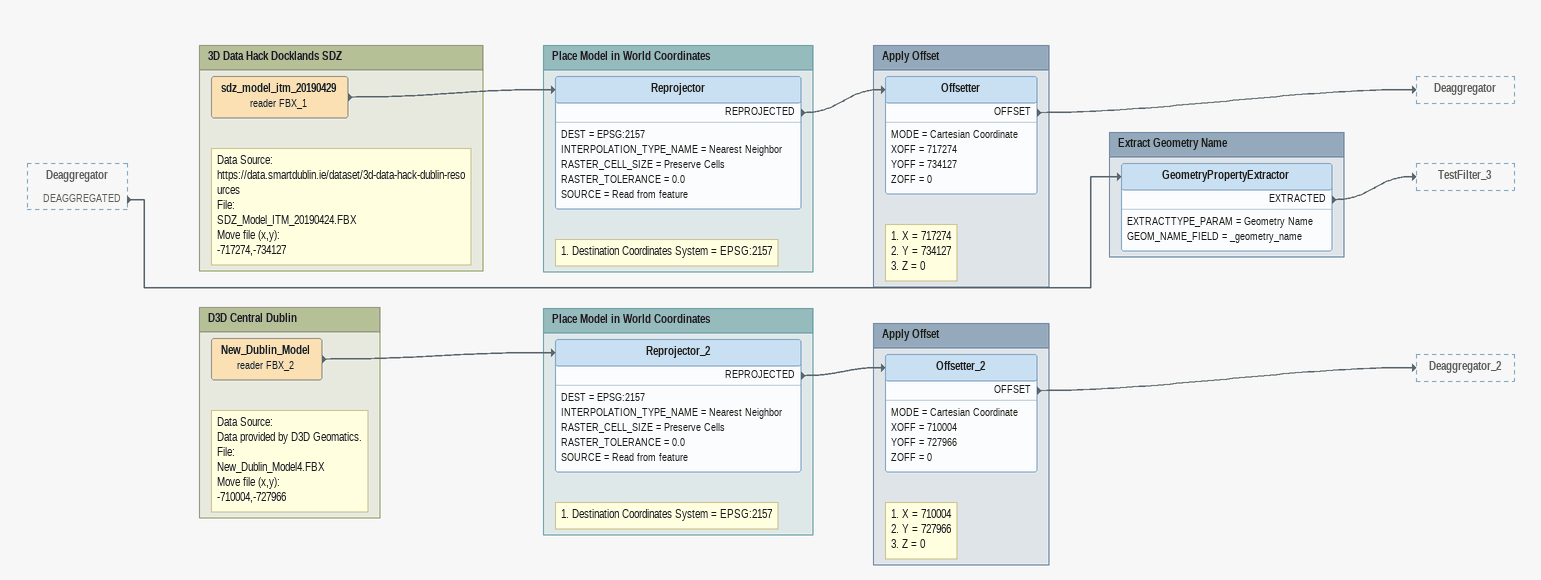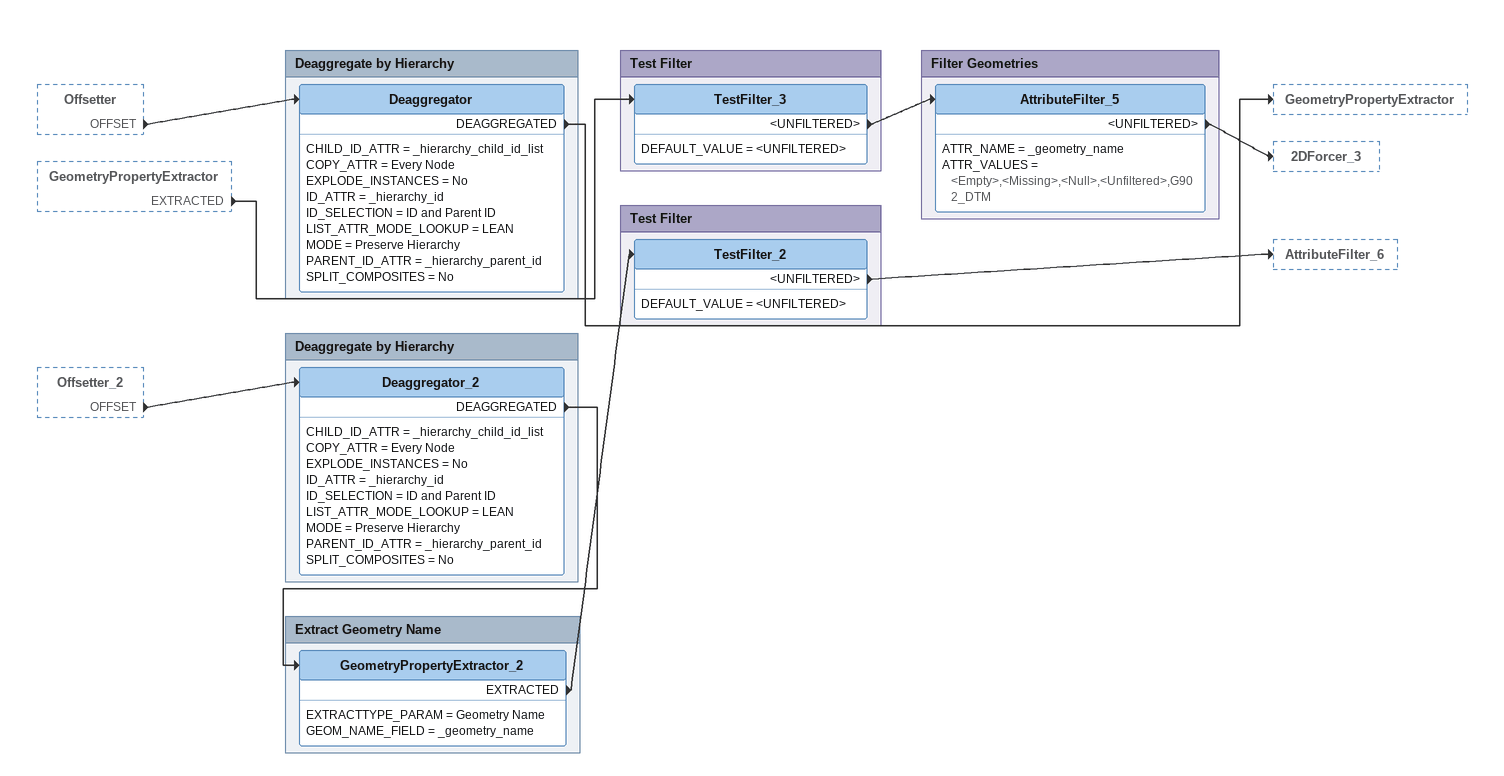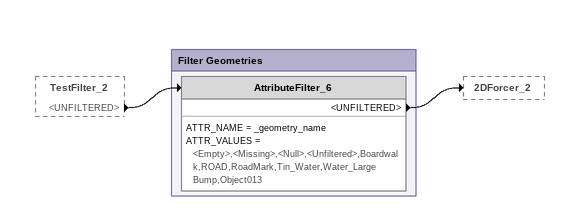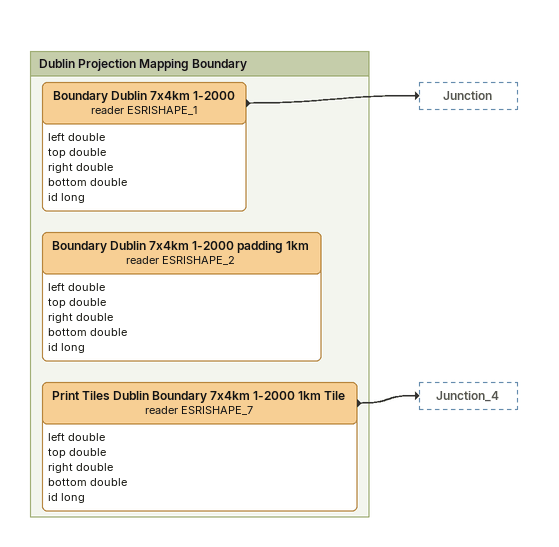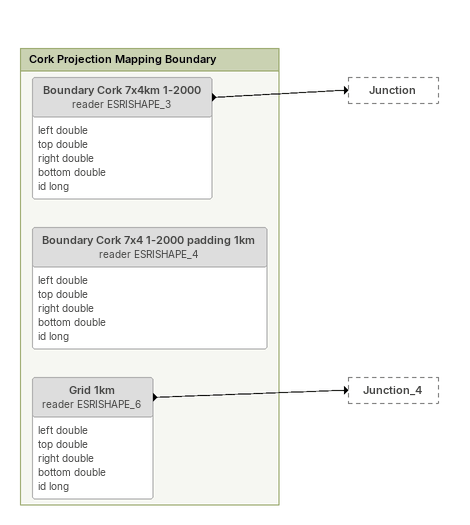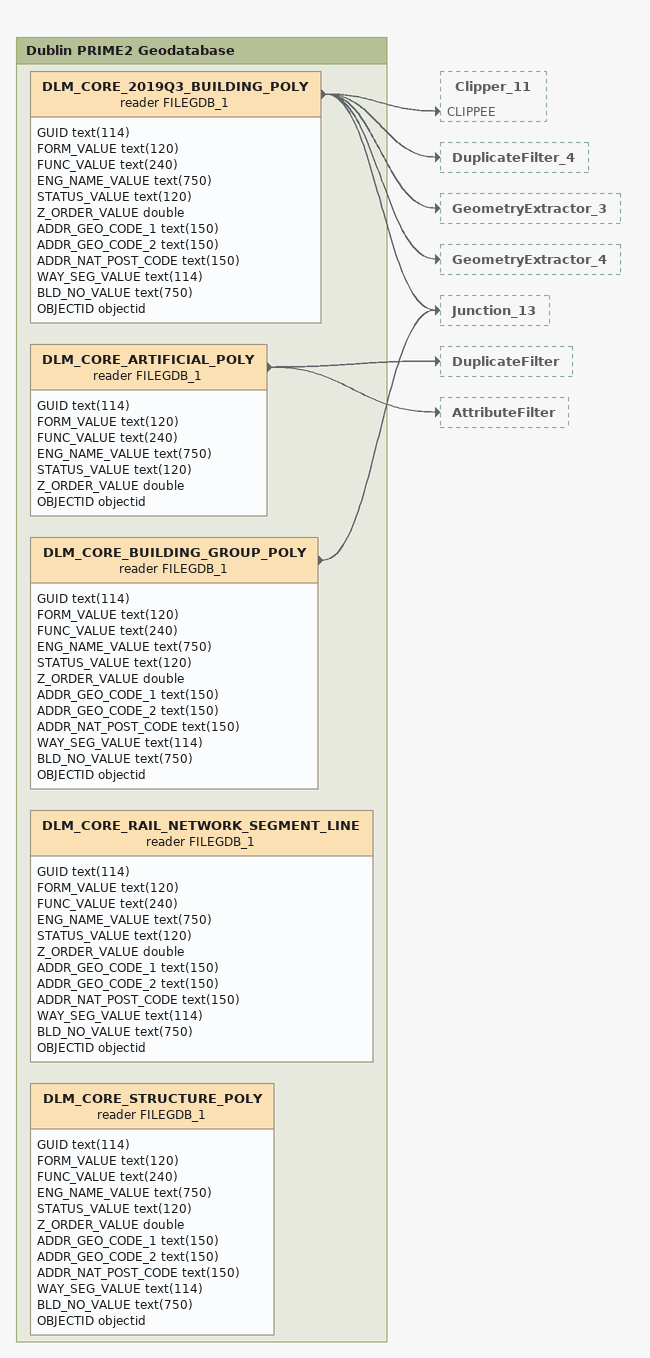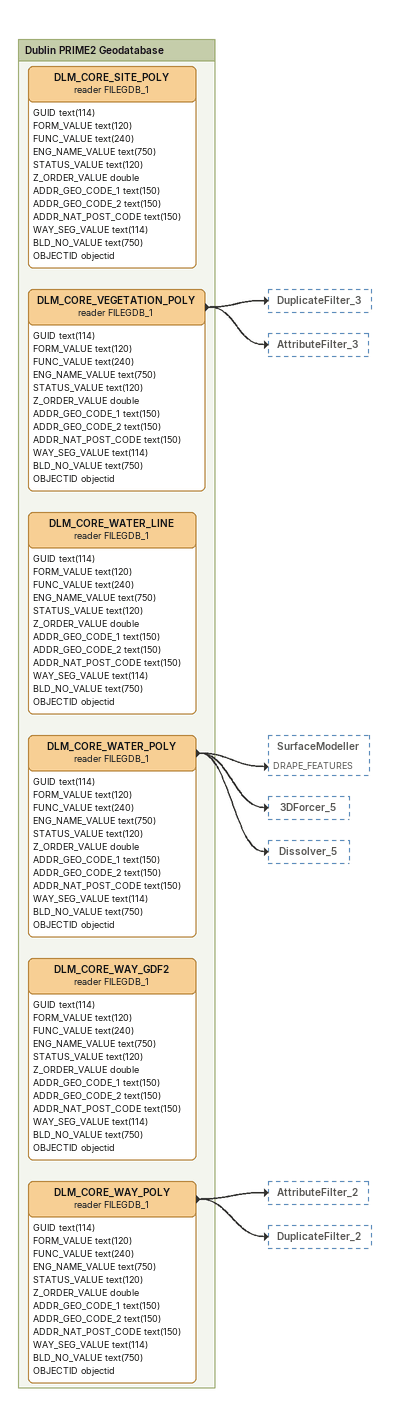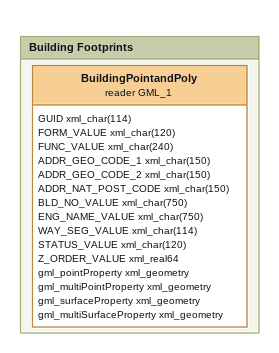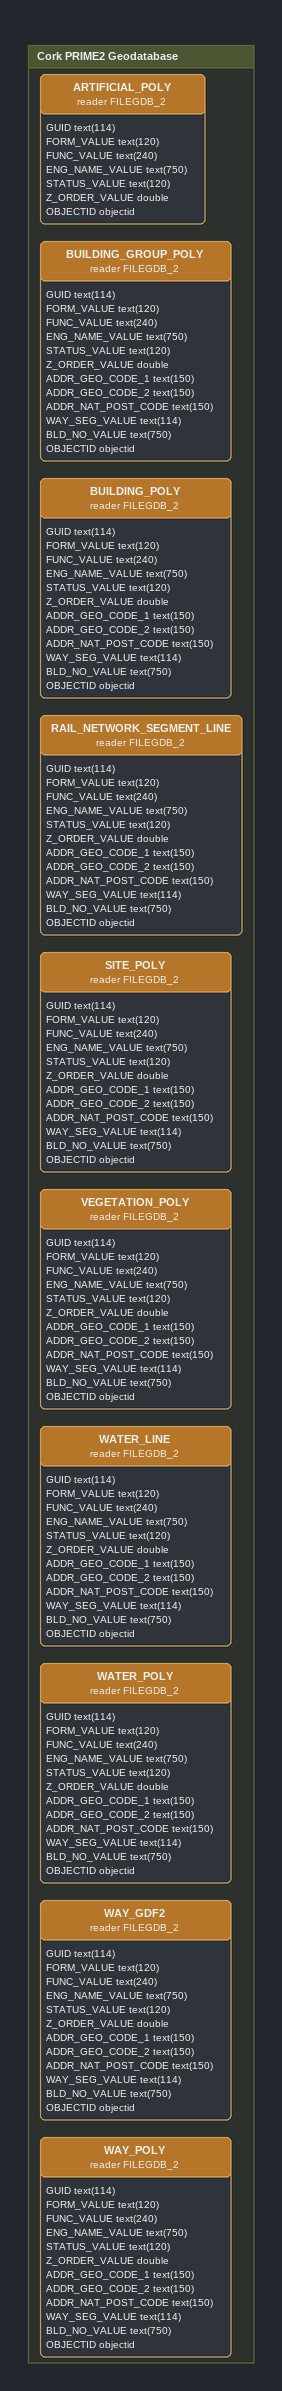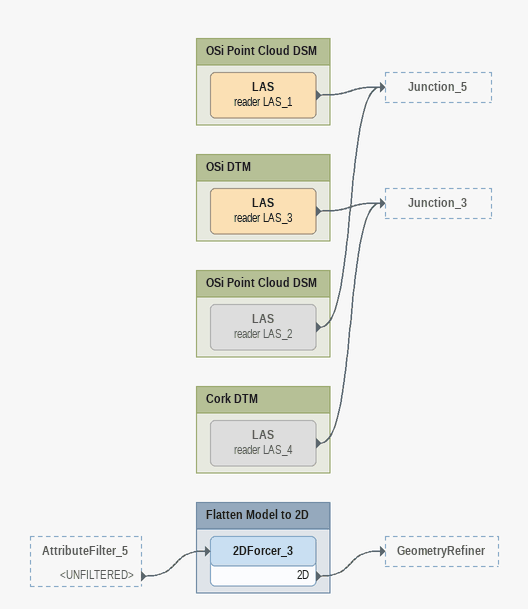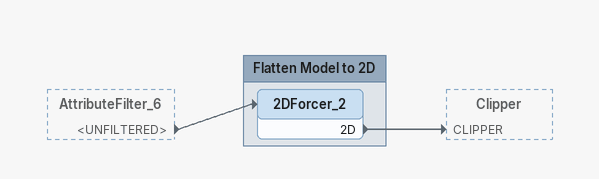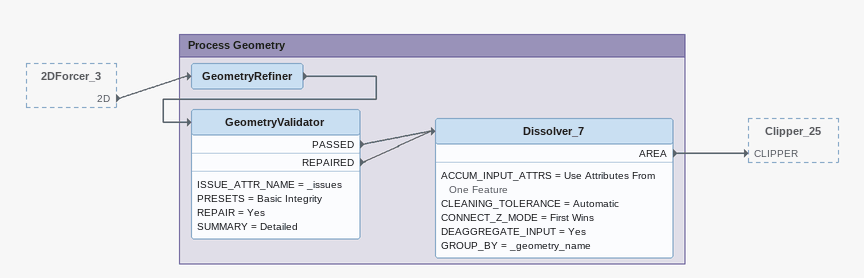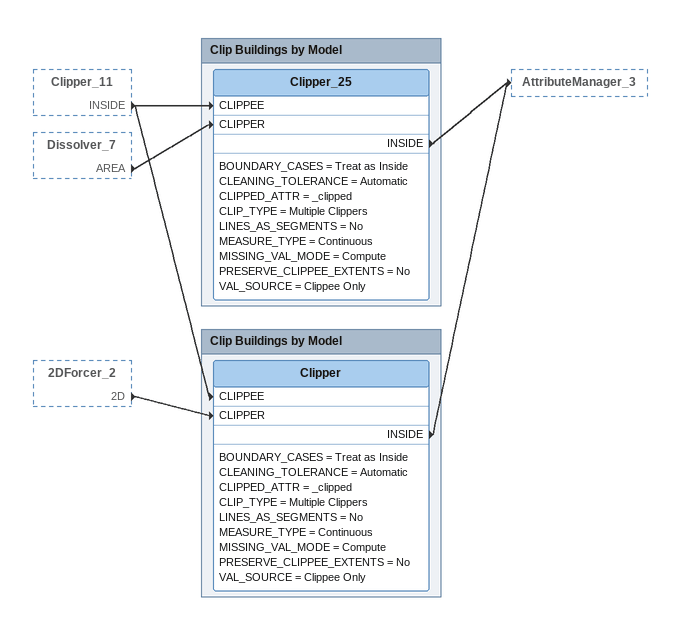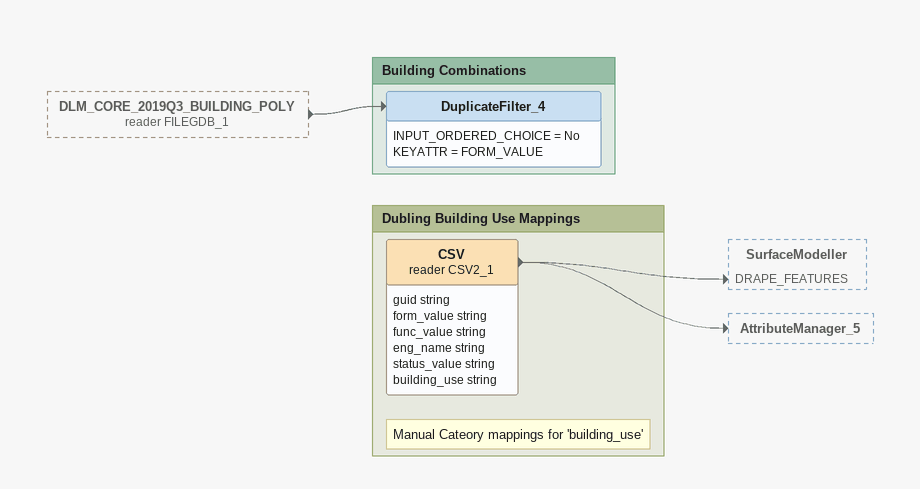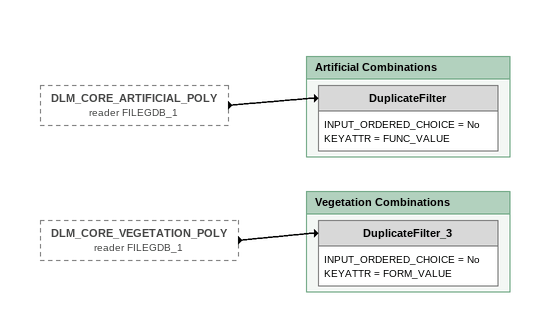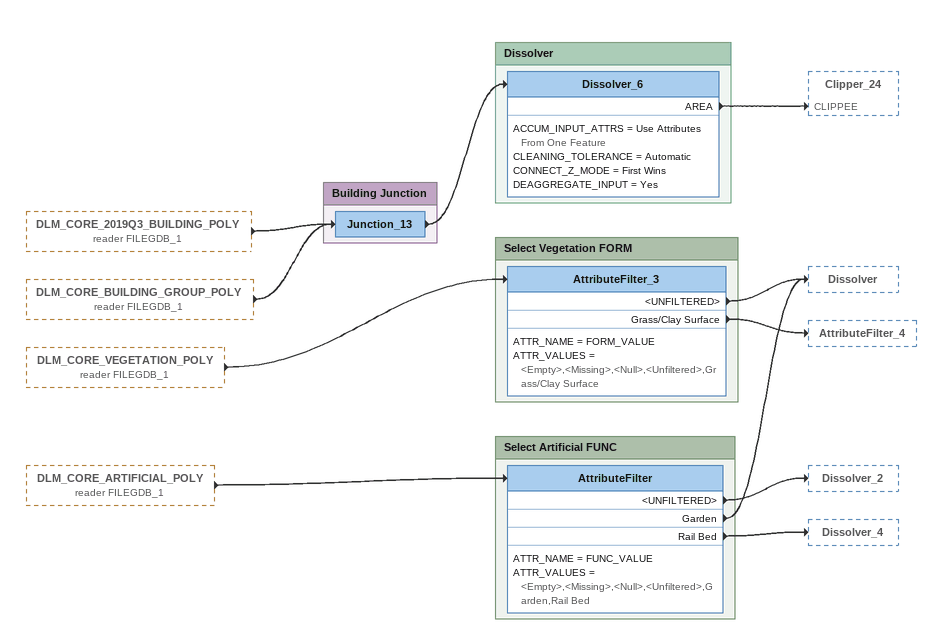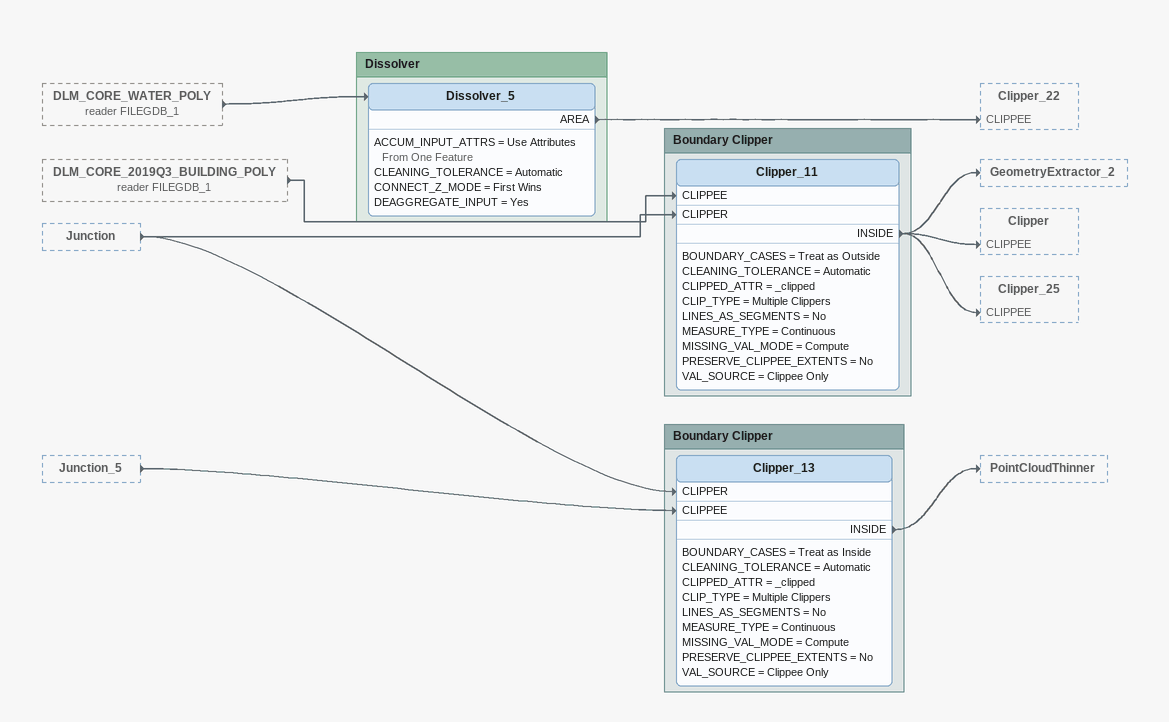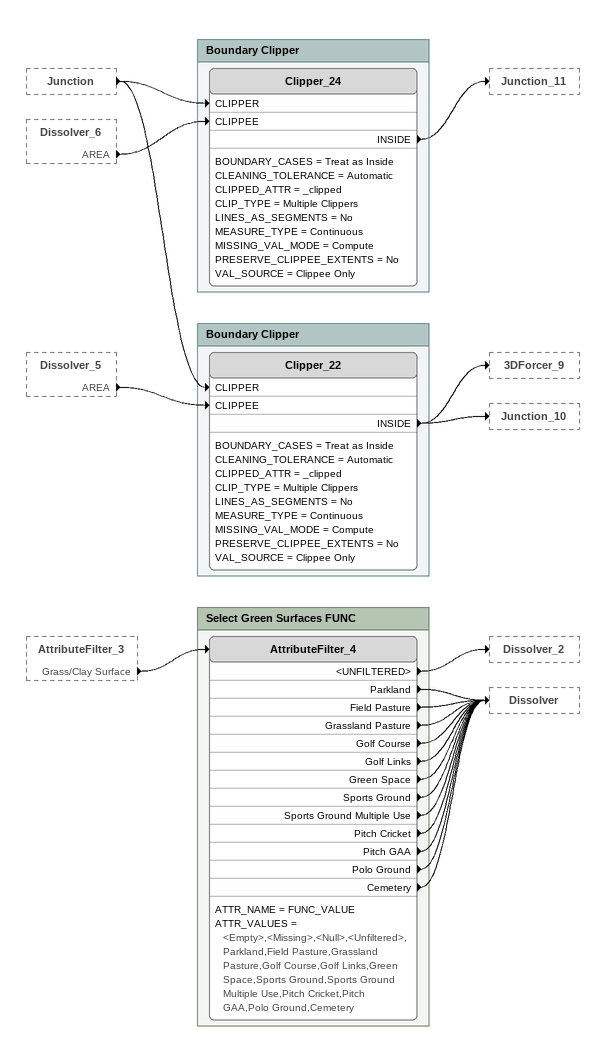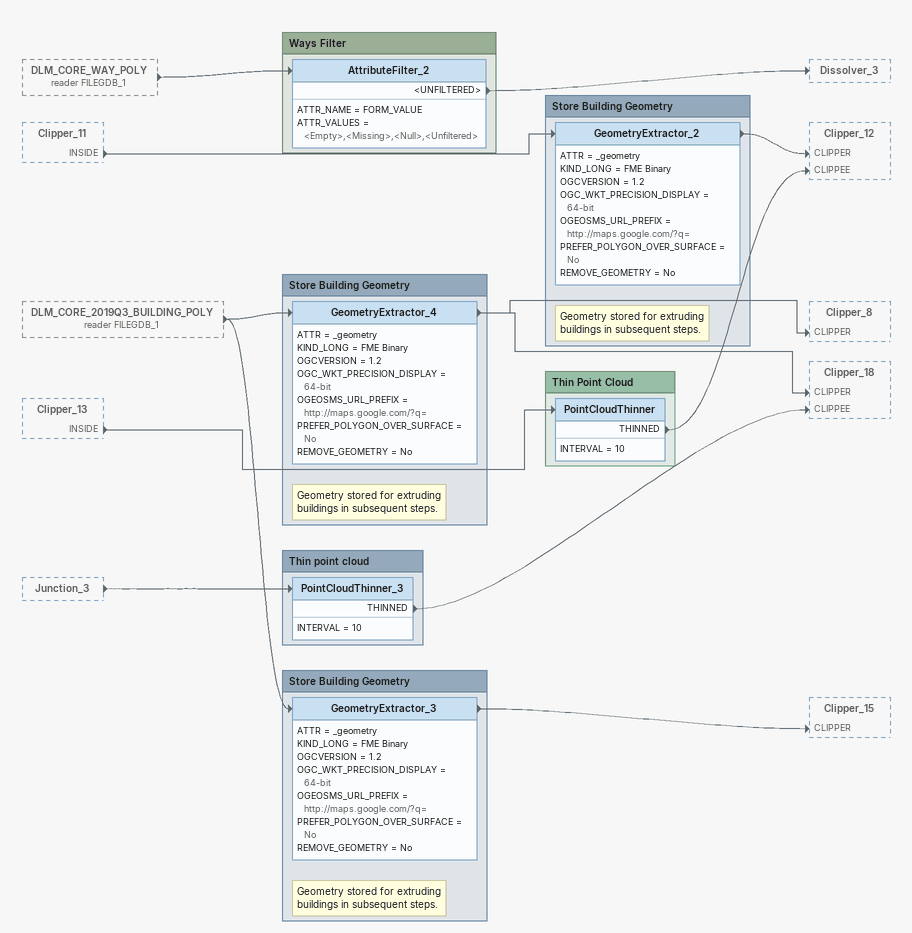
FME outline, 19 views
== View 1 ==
Deaggregator [outside]
    DEAGGREGATED -> GeometryPropertyExtractor

Bookmark: 3D Data Hack Docklands SDZ
Note: Data Source: / https://data.smartdublin.ie/dataset/3d-data-hack-dublin-resources / File: / SDZ_Model_ITM_20190424.FBX / Move file (x,y): / -717274,-734127
sdz_model_itm_20190429 (reader FBX_1)
    -> Reprojector

Bookmark: Place Model in World Coordinates
Note: 1. Destination Coordinates System = EPSG:2157
Reprojector
    DEST = EPSG:2157
    INTERPOLATION_TYPE_NAME = Nearest Neighbor
    RASTER_CELL_SIZE = Preserve Cells
    RASTER_TOLERANCE = 0.0
    SOURCE = Read from feature
    REPROJECTED -> Offsetter

Bookmark: Apply Offset
Note: 1. X = 717274 / 2. Y = 734127 / 3. Z = 0
Offsetter
    MODE = Cartesian Coordinate
    XOFF = 717274
    YOFF = 734127
    ZOFF = 0
    OFFSET -> Deaggregator

Bookmark: Extract Geometry Name
GeometryPropertyExtractor
    EXTRACTTYPE_PARAM = Geometry Name
    GEOM_NAME_FIELD = _geometry_name
    EXTRACTED -> TestFilter_3

Bookmark: D3D Central Dublin
Note: Data Source: / Data provided by D3D Geomatics. / File: / New_Dublin_Model4.FBX / Move file (x,y): / -710004,-727966
New_Dublin_Model (reader FBX_2)
    -> Reprojector_2

Bookmark: Place Model in World Coordinates
Note: 1. Destination Coordinates System = EPSG:2157
Reprojector_2
    DEST = EPSG:2157
    INTERPOLATION_TYPE_NAME = Nearest Neighbor
    RASTER_CELL_SIZE = Preserve Cells
    RASTER_TOLERANCE = 0.0
    SOURCE = Read from feature
    REPROJECTED -> Offsetter_2

Bookmark: Apply Offset
Note: 1. X = 710004 / 2. Y = 727966 / 3. Z = 0
Offsetter_2
    MODE = Cartesian Coordinate
    XOFF = 710004
    YOFF = 727966
    ZOFF = 0
    OFFSET -> Deaggregator_2

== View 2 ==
Offsetter [outside]
    OFFSET -> Deaggregator
GeometryPropertyExtractor [outside]
    EXTRACTED -> TestFilter_3
Offsetter_2 [outside]
    OFFSET -> Deaggregator_2

Bookmark: Deaggregate by Hierarchy
Deaggregator
    CHILD_ID_ATTR = _hierarchy_child_id_list
    COPY_ATTR = Every Node
    EXPLODE_INSTANCES = No
    ID_ATTR = _hierarchy_id
    ID_SELECTION = ID and Parent ID
    LIST_ATTR_MODE_LOOKUP = LEAN
    MODE = Preserve Hierarchy
    PARENT_ID_ATTR = _hierarchy_parent_id
    SPLIT_COMPOSITES = No
    DEAGGREGATED -> GeometryPropertyExtractor

Bookmark: Test Filter
TestFilter_3
    DEFAULT_VALUE = <UNFILTERED>
    <UNFILTERED> -> AttributeFilter_5

Bookmark: Filter Geometries
AttributeFilter_5
    ATTR_NAME = _geometry_name
    ATTR_VALUES = <Empty>,<Missing>,<Null>,<Unfiltered>,G902_DTM
    <UNFILTERED> -> 2DForcer_3

Bookmark: Deaggregate by Hierarchy
Deaggregator_2
    CHILD_ID_ATTR = _hierarchy_child_id_list
    COPY_ATTR = Every Node
    EXPLODE_INSTANCES = No
    ID_ATTR = _hierarchy_id
    ID_SELECTION = ID and Parent ID
    LIST_ATTR_MODE_LOOKUP = LEAN
    MODE = Preserve Hierarchy
    PARENT_ID_ATTR = _hierarchy_parent_id
    SPLIT_COMPOSITES = No
    DEAGGREGATED -> GeometryPropertyExtractor_2

Bookmark: Extract Geometry Name
GeometryPropertyExtractor_2
    EXTRACTTYPE_PARAM = Geometry Name
    GEOM_NAME_FIELD = _geometry_name
    EXTRACTED -> TestFilter_2

Bookmark: Test Filter
TestFilter_2
    DEFAULT_VALUE = <UNFILTERED>
    <UNFILTERED> -> AttributeFilter_6

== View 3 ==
TestFilter_2 [outside]
    <UNFILTERED> -> AttributeFilter_6

Bookmark: Filter Geometries
AttributeFilter_6
    ATTR_NAME = _geometry_name
    ATTR_VALUES = <Empty>,<Missing>,<Null>,<Unfiltered>,Boardwalk,ROAD,RoadMark,Tin_Water,Water_Large Bump,Object013
    <UNFILTERED> -> 2DForcer_2

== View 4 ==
Bookmark: Dublin Projection Mapping Boundary
Print Tiles Dublin Boundary 7x4km 1-2000 1km Tile (reader ESRISHAPE_7)
    attributes: left double, top double, right double, bottom double, id long
    -> Junction_4
Boundary Dublin 7x4km 1-2000 padding 1km (reader ESRISHAPE_2)
    attributes: left double, top double, right double, bottom double, id long
Boundary Dublin 7x4km 1-2000 (reader ESRISHAPE_1)
    attributes: left double, top double, right double, bottom double, id long
    -> Junction

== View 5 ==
Bookmark: Cork Projection Mapping Boundary
Boundary Cork 7x4 1-2000 padding 1km (reader ESRISHAPE_4) [off]
    attributes: left double, top double, right double, bottom double, id long
Boundary Cork 7x4km 1-2000 (reader ESRISHAPE_3) [off]
    attributes: left double, top double, right double, bottom double, id long
    -> Junction
Grid 1km (reader ESRISHAPE_6) [off]
    attributes: left double, top double, right double, bottom double, id long
    -> Junction_4

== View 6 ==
Bookmark: Dublin PRIME2 Geodatabase
DLM_CORE_2019Q3_BUILDING_POLY (reader FILEGDB_1)
    attributes: GUID text(114), FORM_VALUE text(120), FUNC_VALUE text(240), ENG_NAME_VALUE text(750), STATUS_VALUE text(120), Z_ORDER_VALUE double, ADDR_GEO_CODE_1 text(150), ADDR_GEO_CODE_2 text(150), ADDR_NAT_POST_CODE text(150), WAY_SEG_VALUE text(114), BLD_NO_VALUE text(750), OBJECTID objectid
    -> Clipper_11 [CLIPPEE]
    -> DuplicateFilter_4
    -> GeometryExtractor_3
    -> GeometryExtractor_4
    -> Junction_13
DLM_CORE_BUILDING_GROUP_POLY (reader FILEGDB_1)
    attributes: GUID text(114), FORM_VALUE text(120), FUNC_VALUE text(240), ENG_NAME_VALUE text(750), STATUS_VALUE text(120), Z_ORDER_VALUE double, ADDR_GEO_CODE_1 text(150), ADDR_GEO_CODE_2 text(150), ADDR_NAT_POST_CODE text(150), WAY_SEG_VALUE text(114), BLD_NO_VALUE text(750), OBJECTID objectid
    -> Junction_13
DLM_CORE_RAIL_NETWORK_SEGMENT_LINE (reader FILEGDB_1)
    attributes: GUID text(114), FORM_VALUE text(120), FUNC_VALUE text(240), ENG_NAME_VALUE text(750), STATUS_VALUE text(120), Z_ORDER_VALUE double, ADDR_GEO_CODE_1 text(150), ADDR_GEO_CODE_2 text(150), ADDR_NAT_POST_CODE text(150), WAY_SEG_VALUE text(114), BLD_NO_VALUE text(750), OBJECTID objectid
DLM_CORE_ARTIFICIAL_POLY (reader FILEGDB_1)
    attributes: GUID text(114), FORM_VALUE text(120), FUNC_VALUE text(240), ENG_NAME_VALUE text(750), STATUS_VALUE text(120), Z_ORDER_VALUE double, OBJECTID objectid
    -> DuplicateFilter
    -> AttributeFilter
DLM_CORE_STRUCTURE_POLY (reader FILEGDB_1)
    attributes: GUID text(114), FORM_VALUE text(120), FUNC_VALUE text(240), ENG_NAME_VALUE text(750), STATUS_VALUE text(120), Z_ORDER_VALUE double, ADDR_GEO_CODE_1 text(150), ADDR_GEO_CODE_2 text(150), ADDR_NAT_POST_CODE text(150), WAY_SEG_VALUE text(114), BLD_NO_VALUE text(750), OBJECTID objectid

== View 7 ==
Bookmark: Dublin PRIME2 Geodatabase
DLM_CORE_VEGETATION_POLY (reader FILEGDB_1)
    attributes: GUID text(114), FORM_VALUE text(120), FUNC_VALUE text(240), ENG_NAME_VALUE text(750), STATUS_VALUE text(120), Z_ORDER_VALUE double, ADDR_GEO_CODE_1 text(150), ADDR_GEO_CODE_2 text(150), ADDR_NAT_POST_CODE text(150), WAY_SEG_VALUE text(114), BLD_NO_VALUE text(750), OBJECTID objectid
    -> DuplicateFilter_3
    -> AttributeFilter_3
DLM_CORE_WATER_POLY (reader FILEGDB_1)
    attributes: GUID text(114), FORM_VALUE text(120), FUNC_VALUE text(240), ENG_NAME_VALUE text(750), STATUS_VALUE text(120), Z_ORDER_VALUE double, ADDR_GEO_CODE_1 text(150), ADDR_GEO_CODE_2 text(150), ADDR_NAT_POST_CODE text(150), WAY_SEG_VALUE text(114), BLD_NO_VALUE text(750), OBJECTID objectid
    -> SurfaceModeller [DRAPE_FEATURES]
    -> 3DForcer_5
    -> Dissolver_5
DLM_CORE_SITE_POLY (reader FILEGDB_1)
    attributes: GUID text(114), FORM_VALUE text(120), FUNC_VALUE text(240), ENG_NAME_VALUE text(750), STATUS_VALUE text(120), Z_ORDER_VALUE double, ADDR_GEO_CODE_1 text(150), ADDR_GEO_CODE_2 text(150), ADDR_NAT_POST_CODE text(150), WAY_SEG_VALUE text(114), BLD_NO_VALUE text(750), OBJECTID objectid
DLM_CORE_WATER_LINE (reader FILEGDB_1)
    attributes: GUID text(114), FORM_VALUE text(120), FUNC_VALUE text(240), ENG_NAME_VALUE text(750), STATUS_VALUE text(120), Z_ORDER_VALUE double, ADDR_GEO_CODE_1 text(150), ADDR_GEO_CODE_2 text(150), ADDR_NAT_POST_CODE text(150), WAY_SEG_VALUE text(114), BLD_NO_VALUE text(750), OBJECTID objectid
DLM_CORE_WAY_GDF2 (reader FILEGDB_1)
    attributes: GUID text(114), FORM_VALUE text(120), FUNC_VALUE text(240), ENG_NAME_VALUE text(750), STATUS_VALUE text(120), Z_ORDER_VALUE double, ADDR_GEO_CODE_1 text(150), ADDR_GEO_CODE_2 text(150), ADDR_NAT_POST_CODE text(150), WAY_SEG_VALUE text(114), BLD_NO_VALUE text(750), OBJECTID objectid
DLM_CORE_WAY_POLY (reader FILEGDB_1)
    attributes: GUID text(114), FORM_VALUE text(120), FUNC_VALUE text(240), ENG_NAME_VALUE text(750), STATUS_VALUE text(120), Z_ORDER_VALUE double, ADDR_GEO_CODE_1 text(150), ADDR_GEO_CODE_2 text(150), ADDR_NAT_POST_CODE text(150), WAY_SEG_VALUE text(114), BLD_NO_VALUE text(750), OBJECTID objectid
    -> AttributeFilter_2
    -> DuplicateFilter_2

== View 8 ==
Bookmark: Building Footprints
BuildingPointandPoly (reader GML_1)
    attributes: GUID xml_char(114), FORM_VALUE xml_char(120), FUNC_VALUE xml_char(240), ADDR_GEO_CODE_1 xml_char(150), ADDR_GEO_CODE_2 xml_char(150), ADDR_NAT_POST_CODE xml_char(150), BLD_NO_VALUE xml_char(750), ENG_NAME_VALUE xml_char(750), WAY_SEG_VALUE xml_char(114), STATUS_VALUE xml_char(120), Z_ORDER_VALUE xml_real64, gml_pointProperty xml_geometry, gml_multiPointProperty xml_geometry, gml_surfaceProperty xml_geometry, gml_multiSurfaceProperty xml_geometry

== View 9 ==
Bookmark: Cork PRIME2 Geodatabase
RAIL_NETWORK_SEGMENT_LINE (reader FILEGDB_2)
    attributes: GUID text(114), FORM_VALUE text(120), FUNC_VALUE text(240), ENG_NAME_VALUE text(750), STATUS_VALUE text(120), Z_ORDER_VALUE double, ADDR_GEO_CODE_1 text(150), ADDR_GEO_CODE_2 text(150), ADDR_NAT_POST_CODE text(150), WAY_SEG_VALUE text(114), BLD_NO_VALUE text(750), OBJECTID objectid
ARTIFICIAL_POLY (reader FILEGDB_2)
    attributes: GUID text(114), FORM_VALUE text(120), FUNC_VALUE text(240), ENG_NAME_VALUE text(750), STATUS_VALUE text(120), Z_ORDER_VALUE double, OBJECTID objectid
BUILDING_GROUP_POLY (reader FILEGDB_2)
    attributes: GUID text(114), FORM_VALUE text(120), FUNC_VALUE text(240), ENG_NAME_VALUE text(750), STATUS_VALUE text(120), Z_ORDER_VALUE double, ADDR_GEO_CODE_1 text(150), ADDR_GEO_CODE_2 text(150), ADDR_NAT_POST_CODE text(150), WAY_SEG_VALUE text(114), BLD_NO_VALUE text(750), OBJECTID objectid
BUILDING_POLY (reader FILEGDB_2)
    attributes: GUID text(114), FORM_VALUE text(120), FUNC_VALUE text(240), ENG_NAME_VALUE text(750), STATUS_VALUE text(120), Z_ORDER_VALUE double, ADDR_GEO_CODE_1 text(150), ADDR_GEO_CODE_2 text(150), ADDR_NAT_POST_CODE text(150), WAY_SEG_VALUE text(114), BLD_NO_VALUE text(750), OBJECTID objectid
VEGETATION_POLY (reader FILEGDB_2)
    attributes: GUID text(114), FORM_VALUE text(120), FUNC_VALUE text(240), ENG_NAME_VALUE text(750), STATUS_VALUE text(120), Z_ORDER_VALUE double, ADDR_GEO_CODE_1 text(150), ADDR_GEO_CODE_2 text(150), ADDR_NAT_POST_CODE text(150), WAY_SEG_VALUE text(114), BLD_NO_VALUE text(750), OBJECTID objectid
SITE_POLY (reader FILEGDB_2)
    attributes: GUID text(114), FORM_VALUE text(120), FUNC_VALUE text(240), ENG_NAME_VALUE text(750), STATUS_VALUE text(120), Z_ORDER_VALUE double, ADDR_GEO_CODE_1 text(150), ADDR_GEO_CODE_2 text(150), ADDR_NAT_POST_CODE text(150), WAY_SEG_VALUE text(114), BLD_NO_VALUE text(750), OBJECTID objectid
WATER_LINE (reader FILEGDB_2)
    attributes: GUID text(114), FORM_VALUE text(120), FUNC_VALUE text(240), ENG_NAME_VALUE text(750), STATUS_VALUE text(120), Z_ORDER_VALUE double, ADDR_GEO_CODE_1 text(150), ADDR_GEO_CODE_2 text(150), ADDR_NAT_POST_CODE text(150), WAY_SEG_VALUE text(114), BLD_NO_VALUE text(750), OBJECTID objectid
WATER_POLY (reader FILEGDB_2)
    attributes: GUID text(114), FORM_VALUE text(120), FUNC_VALUE text(240), ENG_NAME_VALUE text(750), STATUS_VALUE text(120), Z_ORDER_VALUE double, ADDR_GEO_CODE_1 text(150), ADDR_GEO_CODE_2 text(150), ADDR_NAT_POST_CODE text(150), WAY_SEG_VALUE text(114), BLD_NO_VALUE text(750), OBJECTID objectid
WAY_GDF2 (reader FILEGDB_2)
    attributes: GUID text(114), FORM_VALUE text(120), FUNC_VALUE text(240), ENG_NAME_VALUE text(750), STATUS_VALUE text(120), Z_ORDER_VALUE double, ADDR_GEO_CODE_1 text(150), ADDR_GEO_CODE_2 text(150), ADDR_NAT_POST_CODE text(150), WAY_SEG_VALUE text(114), BLD_NO_VALUE text(750), OBJECTID objectid
WAY_POLY (reader FILEGDB_2)
    attributes: GUID text(114), FORM_VALUE text(120), FUNC_VALUE text(240), ENG_NAME_VALUE text(750), STATUS_VALUE text(120), Z_ORDER_VALUE double, ADDR_GEO_CODE_1 text(150), ADDR_GEO_CODE_2 text(150), ADDR_NAT_POST_CODE text(150), WAY_SEG_VALUE text(114), BLD_NO_VALUE text(750), OBJECTID objectid

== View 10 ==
AttributeFilter_5 [outside]
    <UNFILTERED> -> 2DForcer_3

Bookmark: Flatten Model to 2D
2DForcer_3
    2D -> GeometryRefiner

Bookmark: OSi Point Cloud DSM
LAS (reader LAS_1)
    -> Junction_5

Bookmark: OSi DTM
LAS (reader LAS_3)
    -> Junction_3

Bookmark: OSi Point Cloud DSM
LAS (reader LAS_2) [off]
    -> Junction_5

Bookmark: Cork DTM
LAS (reader LAS_4) [off]
    -> Junction_3

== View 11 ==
AttributeFilter_6 [outside]
    <UNFILTERED> -> 2DForcer_2

Bookmark: Flatten Model to 2D
2DForcer_2
    2D -> Clipper [CLIPPER]

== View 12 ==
2DForcer_3 [outside]
    2D -> GeometryRefiner

Bookmark: Process Geometry
GeometryRefiner
    -> GeometryValidator
GeometryValidator
    ISSUE_ATTR_NAME = _issues
    PRESETS = Basic Integrity
    REPAIR = Yes
    SUMMARY = Detailed
    PASSED -> Dissolver_7
    REPAIRED -> Dissolver_7
Dissolver_7
    ACCUM_INPUT_ATTRS = Use Attributes From One Feature
    CLEANING_TOLERANCE = Automatic
    CONNECT_Z_MODE = First Wins
    DEAGGREGATE_INPUT = Yes
    GROUP_BY = _geometry_name
    AREA -> Clipper_25 [CLIPPER]

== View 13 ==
Clipper_11 [outside]
    INSIDE -> Clipper [CLIPPEE]
    INSIDE -> Clipper_25 [CLIPPEE]
Dissolver_7 [outside]
    AREA -> Clipper_25 [CLIPPER]
2DForcer_2 [outside]
    2D -> Clipper [CLIPPER]

Bookmark: Clip Buildings by Model
Clipper_25
    BOUNDARY_CASES = Treat as Inside
    CLEANING_TOLERANCE = Automatic
    CLIPPED_ATTR = _clipped
    CLIP_TYPE = Multiple Clippers
    LINES_AS_SEGMENTS = No
    MEASURE_TYPE = Continuous
    MISSING_VAL_MODE = Compute
    PRESERVE_CLIPPEE_EXTENTS = No
    VAL_SOURCE = Clippee Only
    INSIDE -> AttributeManager_3

Bookmark: Clip Buildings by Model
Clipper
    BOUNDARY_CASES = Treat as Inside
    CLEANING_TOLERANCE = Automatic
    CLIPPED_ATTR = _clipped
    CLIP_TYPE = Multiple Clippers
    LINES_AS_SEGMENTS = No
    MEASURE_TYPE = Continuous
    MISSING_VAL_MODE = Compute
    PRESERVE_CLIPPEE_EXTENTS = No
    VAL_SOURCE = Clippee Only
    INSIDE -> AttributeManager_3

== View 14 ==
DLM_CORE_2019Q3_BUILDING_POLY (reader FILEGDB_1) [outside]
    -> DuplicateFilter_4

Bookmark: Building Combinations
DuplicateFilter_4
    INPUT_ORDERED_CHOICE = No
    KEYATTR = FORM_VALUE

Bookmark: Dubling Building Use Mappings
Note: Manual Cateory mappings for 'building_use'
CSV (reader CSV2_1)
    attributes: guid string, form_value string, func_value string, eng_name string, status_value string, building_use string
    -> SurfaceModeller [DRAPE_FEATURES]
    -> AttributeManager_5

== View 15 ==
DLM_CORE_ARTIFICIAL_POLY (reader FILEGDB_1) [outside]
    -> DuplicateFilter
DLM_CORE_VEGETATION_POLY (reader FILEGDB_1) [outside]
    -> DuplicateFilter_3

Bookmark: Artificial Combinations
DuplicateFilter
    INPUT_ORDERED_CHOICE = No
    KEYATTR = FUNC_VALUE

Bookmark: Vegetation Combinations
DuplicateFilter_3
    INPUT_ORDERED_CHOICE = No
    KEYATTR = FORM_VALUE

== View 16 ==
DLM_CORE_2019Q3_BUILDING_POLY (reader FILEGDB_1) [outside]
    -> Junction_13
DLM_CORE_BUILDING_GROUP_POLY (reader FILEGDB_1) [outside]
    -> Junction_13
DLM_CORE_VEGETATION_POLY (reader FILEGDB_1) [outside]
    -> AttributeFilter_3
DLM_CORE_ARTIFICIAL_POLY (reader FILEGDB_1) [outside]
    -> AttributeFilter

Bookmark: Building Junction
Junction_13
    -> Dissolver_6

Bookmark: Dissolver
Dissolver_6
    ACCUM_INPUT_ATTRS = Use Attributes From One Feature
    CLEANING_TOLERANCE = Automatic
    CONNECT_Z_MODE = First Wins
    DEAGGREGATE_INPUT = Yes
    AREA -> Clipper_24 [CLIPPEE]

Bookmark: Select Artificial FUNC
AttributeFilter
    ATTR_NAME = FUNC_VALUE
    ATTR_VALUES = <Empty>,<Missing>,<Null>,<Unfiltered>,Garden,Rail Bed
    <UNFILTERED> -> Dissolver_2
    Garden -> Dissolver
    Rail Bed -> Dissolver_4

Bookmark: Select Vegetation FORM
AttributeFilter_3
    ATTR_NAME = FORM_VALUE
    ATTR_VALUES = <Empty>,<Missing>,<Null>,<Unfiltered>,Grass/Clay Surface
    <UNFILTERED> -> Dissolver
    Grass/Clay Surface -> AttributeFilter_4

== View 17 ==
DLM_CORE_WATER_POLY (reader FILEGDB_1) [outside]
    -> Dissolver_5
DLM_CORE_2019Q3_BUILDING_POLY (reader FILEGDB_1) [outside]
    -> Clipper_11 [CLIPPEE]
Junction [outside]
    -> Clipper_11 [CLIPPER]
    -> Clipper_13 [CLIPPER]
Junction_5 [outside]
    -> Clipper_13 [CLIPPEE]

Bookmark: Dissolver
Dissolver_5
    ACCUM_INPUT_ATTRS = Use Attributes From One Feature
    CLEANING_TOLERANCE = Automatic
    CONNECT_Z_MODE = First Wins
    DEAGGREGATE_INPUT = Yes
    AREA -> Clipper_22 [CLIPPEE]

Bookmark: Boundary Clipper
Clipper_11
    BOUNDARY_CASES = Treat as Outside
    CLEANING_TOLERANCE = Automatic
    CLIPPED_ATTR = _clipped
    CLIP_TYPE = Multiple Clippers
    LINES_AS_SEGMENTS = No
    MEASURE_TYPE = Continuous
    MISSING_VAL_MODE = Compute
    PRESERVE_CLIPPEE_EXTENTS = No
    VAL_SOURCE = Clippee Only
    INSIDE -> GeometryExtractor_2
    INSIDE -> Clipper [CLIPPEE]
    INSIDE -> Clipper_25 [CLIPPEE]

Bookmark: Boundary Clipper
Clipper_13
    BOUNDARY_CASES = Treat as Inside
    CLEANING_TOLERANCE = Automatic
    CLIPPED_ATTR = _clipped
    CLIP_TYPE = Multiple Clippers
    LINES_AS_SEGMENTS = No
    MEASURE_TYPE = Continuous
    MISSING_VAL_MODE = Compute
    PRESERVE_CLIPPEE_EXTENTS = No
    VAL_SOURCE = Clippee Only
    INSIDE -> PointCloudThinner

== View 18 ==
Junction [outside]
    -> Clipper_22 [CLIPPER]
    -> Clipper_24 [CLIPPER]
Dissolver_6 [outside]
    AREA -> Clipper_24 [CLIPPEE]
Dissolver_5 [outside]
    AREA -> Clipper_22 [CLIPPEE]
AttributeFilter_3 [outside]
    Grass/Clay Surface -> AttributeFilter_4

Bookmark: Select Green Surfaces FUNC
AttributeFilter_4
    ATTR_NAME = FUNC_VALUE
    ATTR_VALUES = <Empty>,<Missing>,<Null>,<Unfiltered>,Parkland,Field Pasture,Grassland Pasture,Golf Course,Golf Links,Green Space,Sports Ground,Sports Ground Multiple Use,Pitch Cricket,Pitch GAA,Polo Ground,Cemetery
    <UNFILTERED> -> Dissolver_2
    Parkland -> Dissolver
    Field Pasture -> Dissolver
    Grassland Pasture -> Dissolver
    Golf Course -> Dissolver
    Golf Links -> Dissolver
    Green Space -> Dissolver
    Sports Ground -> Dissolver
    Sports Ground Multiple Use -> Dissolver
    Pitch Cricket -> Dissolver
    Pitch GAA -> Dissolver
    Polo Ground -> Dissolver
    Cemetery -> Dissolver

Bookmark: Boundary Clipper
Clipper_24
    BOUNDARY_CASES = Treat as Inside
    CLEANING_TOLERANCE = Automatic
    CLIPPED_ATTR = _clipped
    CLIP_TYPE = Multiple Clippers
    LINES_AS_SEGMENTS = No
    MEASURE_TYPE = Continuous
    MISSING_VAL_MODE = Compute
    PRESERVE_CLIPPEE_EXTENTS = No
    VAL_SOURCE = Clippee Only
    INSIDE -> Junction_11

Bookmark: Boundary Clipper
Clipper_22
    BOUNDARY_CASES = Treat as Inside
    CLEANING_TOLERANCE = Automatic
    CLIPPED_ATTR = _clipped
    CLIP_TYPE = Multiple Clippers
    LINES_AS_SEGMENTS = No
    MEASURE_TYPE = Continuous
    MISSING_VAL_MODE = Compute
    PRESERVE_CLIPPEE_EXTENTS = No
    VAL_SOURCE = Clippee Only
    INSIDE -> 3DForcer_9
    INSIDE -> Junction_10

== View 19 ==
DLM_CORE_WAY_POLY (reader FILEGDB_1) [outside]
    -> AttributeFilter_2
Clipper_11 [outside]
    INSIDE -> GeometryExtractor_2
DLM_CORE_2019Q3_BUILDING_POLY (reader FILEGDB_1) [outside]
    -> GeometryExtractor_3
    -> GeometryExtractor_4
Clipper_13 [outside]
    INSIDE -> PointCloudThinner
Junction_3 [outside]
    -> PointCloudThinner_3

Bookmark: Store Building Geometry
Note: Geometry stored for extruding buildings in subsequent steps.
GeometryExtractor_4
    ATTR = _geometry
    KIND_LONG = FME Binary
    OGCVERSION = 1.2
    OGC_WKT_PRECISION_DISPLAY = 64-bit
    OGEOSMS_URL_PREFIX = http://maps.google.com/?q=
    PREFER_POLYGON_OVER_SURFACE = No
    REMOVE_GEOMETRY = No
    -> Clipper_8 [CLIPPER]
    -> Clipper_18 [CLIPPER]

Bookmark: Store Building Geometry
Note: Geometry stored for extruding buildings in subsequent steps.
GeometryExtractor_3
    ATTR = _geometry
    KIND_LONG = FME Binary
    OGCVERSION = 1.2
    OGC_WKT_PRECISION_DISPLAY = 64-bit
    OGEOSMS_URL_PREFIX = http://maps.google.com/?q=
    PREFER_POLYGON_OVER_SURFACE = No
    REMOVE_GEOMETRY = No
    -> Clipper_15 [CLIPPER]

Bookmark: Store Building Geometry
Note: Geometry stored for extruding buildings in subsequent steps.
GeometryExtractor_2
    ATTR = _geometry
    KIND_LONG = FME Binary
    OGCVERSION = 1.2
    OGC_WKT_PRECISION_DISPLAY = 64-bit
    OGEOSMS_URL_PREFIX = http://maps.google.com/?q=
    PREFER_POLYGON_OVER_SURFACE = No
    REMOVE_GEOMETRY = No
    -> Clipper_12 [CLIPPER]

Bookmark: Ways Filter
AttributeFilter_2
    ATTR_NAME = FORM_VALUE
    ATTR_VALUES = <Empty>,<Missing>,<Null>,<Unfiltered>
    <UNFILTERED> -> Dissolver_3

Bookmark: Thin Point Cloud
PointCloudThinner
    INTERVAL = 10
    THINNED -> Clipper_12 [CLIPPEE]

Bookmark: Thin point cloud
PointCloudThinner_3
    INTERVAL = 10
    THINNED -> Clipper_18 [CLIPPEE]
